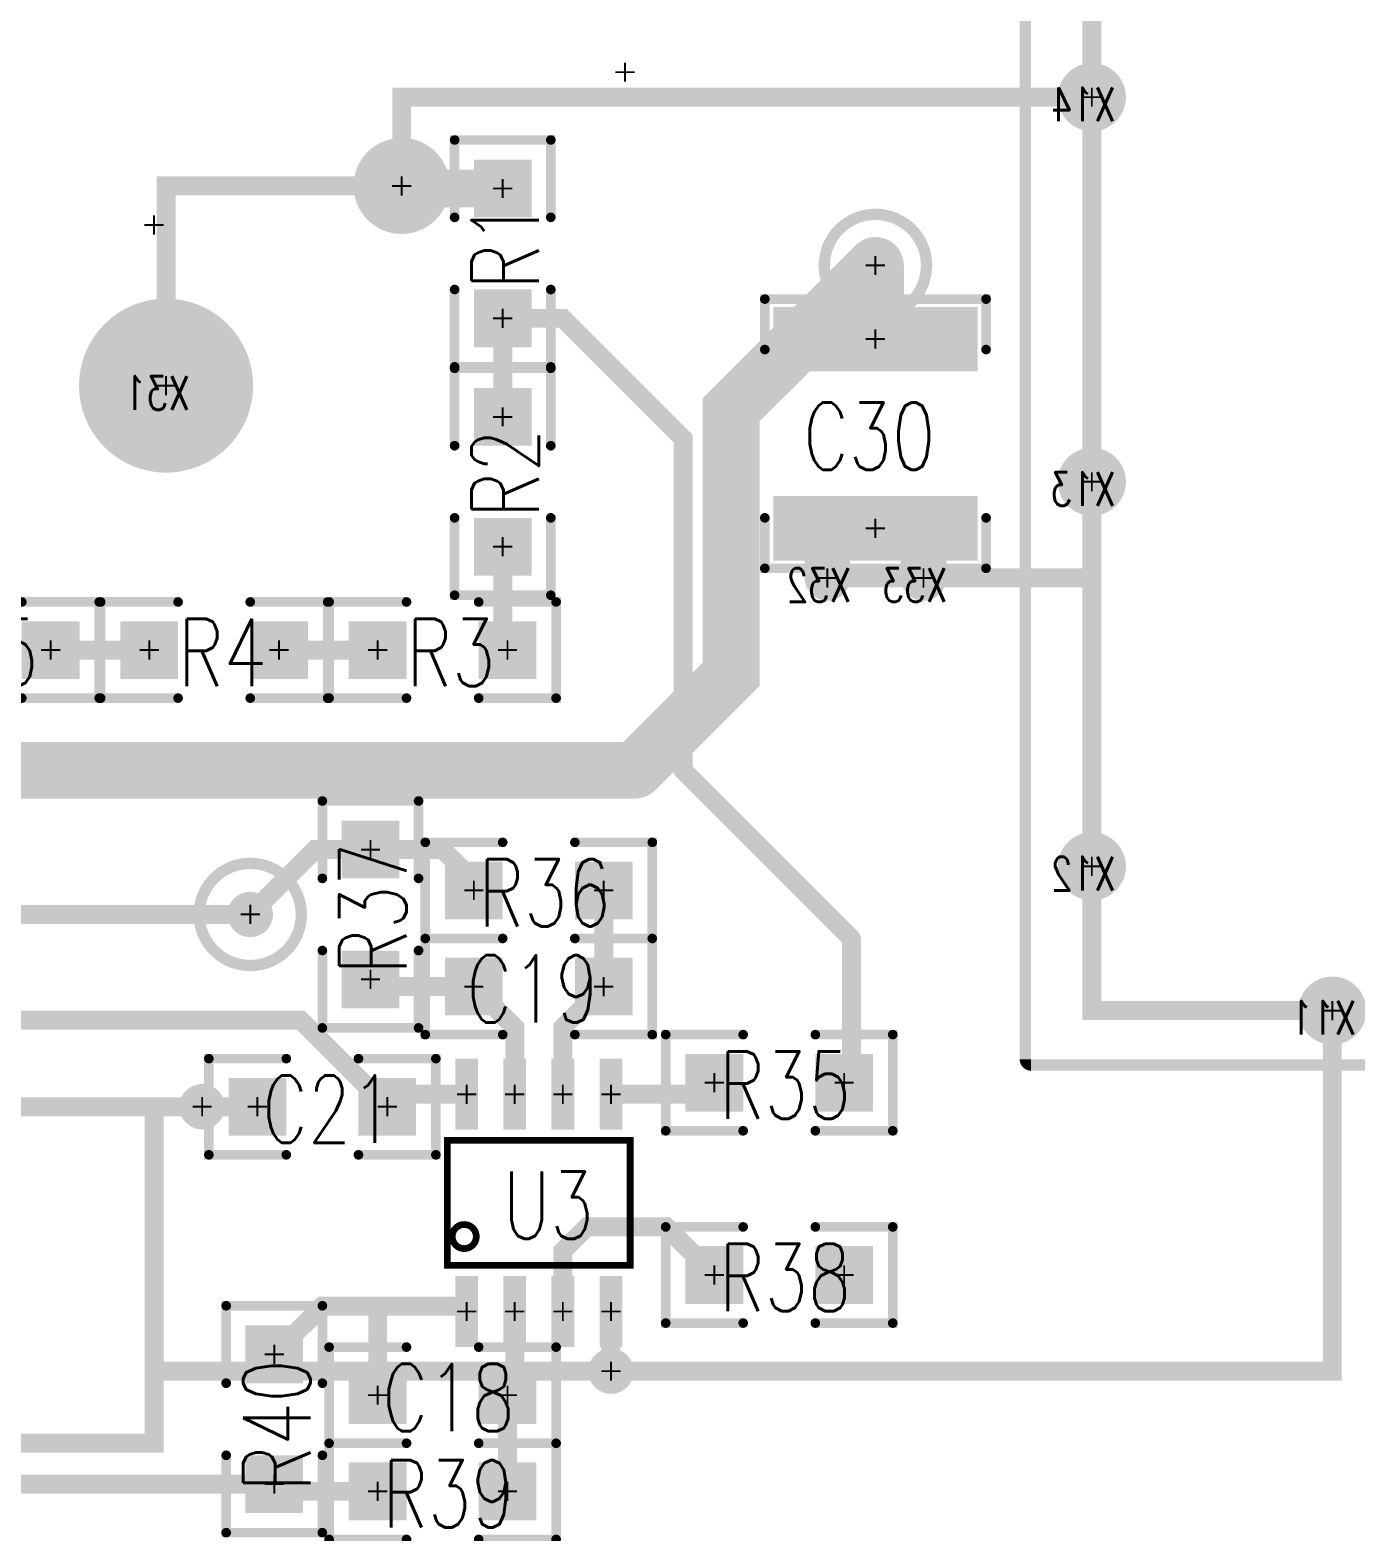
# Model space of a CAD drawing. Extents: x -105 to 180, y -98 to 99.
# Drawn here: x -3.27 to 31.74, y -55.68 to -16.01 of the extents above; entities that cross this region are included whole.
import ezdxf

# ---------------------------------------------------------------- set-up
doc = ezdxf.new("R2010")
doc.units = 0
for name, pattern in [('SIG_10', [2, 1, 1]), ('SIG_11', [2, 1, 1]), ('SIG_12', [2, 1, 1]), ('SIG_13', [2, 1, 1]), ('SIG_19', [2, 1, 1]), ('SIG_20', [2, 1, 1]), ('SIG_35', [2, 1, 1]), ('SIG_36', [2, 1, 1]), ('SIG_37', [2, 1, 1]), ('SIG_38', [2, 1, 1]), ('SIG_59', [2, 1, 1]), ('SIG_61', [2, 1, 1]), ('SIG_7', [2, 1, 1]), ('SIG_9', [2, 1, 1])]:
    doc.linetypes.add(name, pattern=pattern)
for name, color, linetype in [('DRIL_NPLTE_THRU_01', 16, 'CONTINUOUS'), ('DRIL_NPLTE_THRU_02', 176, 'CONTINUOUS'), ('DRIL_NPLTE_THRU_04', 56, 'CONTINUOUS'), ('DRIL_PLTE_THRU_01', 16, 'CONTINUOUS'), ('DRIL_PLTE_THRU_02', 176, 'CONTINUOUS'), ('DRIL_PLTE_THRU_04', 56, 'CONTINUOUS'), ('DRIL_SYMBOL', 5, 'CONTINUOUS'), ('PADS_BOT', 2, 'CONTINUOUS'), ('PADS_INNER', 1, 'CONTINUOUS'), ('PADS_TOP', 1, 'CONTINUOUS'), ('PART_NAME_01', 2, 'CONTINUOUS'), ('PART_NAME_04', 4, 'CONTINUOUS'), ('PART_TOP_2DLINE_00', 254, 'CONTINUOUS'), ('PART_TOP_2DLINE_01', 254, 'CONTINUOUS'), ('POUR_OUTLINE_01', 1, 'CONTINUOUS'), ('POUR_VIATHERM_01', 1, 'CONTINUOUS'), ('POUR_VIATHERM_04', 2, 'CONTINUOUS'), ('POUR_VOID_04', 2, 'CONTINUOUS'), ('TRACE_01', 1, 'CONTINUOUS'), ('TRACE_02', 5, 'CONTINUOUS'), ('TRACE_04', 2, 'CONTINUOUS'), ('VIAPTS', 1, 'CONTINUOUS')]:
    doc.layers.add(name, color=color, linetype=linetype)
doc.styles.add('W0$127', font='simplex', dxfattribs={"width": 0.75})
doc.styles.add('W0$254', font='simplex', dxfattribs={"width": 0.75})

# ---------------------------------------------------------------- blocks, each defined once
blk = doc.blocks.new('POUR_OUTLINE_51')
at = {"layer": 'POUR_OUTLINE_01', "const_width": 0.3}
blk.add_lwpolyline([(-442.11, -452.1375), (-442.11, -383.205, 0.4142136), (-442.26, -383.055), (-479.76, -383.055, 0.4142136), (-479.91, -383.205), (-479.91, -452.1375, 0.4142136), (-479.76, -452.2875), (-442.26, -452.2875, 0.4142136)], format="xyb", close=True, dxfattribs=at)
blk = doc.blocks.new('POUR_VIATHERM_52')
at = {"layer": 'POUR_VIATHERM_01'}
for points in [[(-478.155, -426.12), (-478.155, -426.12)], [(-478.755, -426.72), (-478.755, -426.72)], [(-477.555, -426.72), (-477.555, -426.72)], [(-478.155, -427.32), (-478.155, -427.32)]]:
    blk.add_lwpolyline(points, dxfattribs=at)
blk = doc.blocks.new('POUR_VIATHERM_53')
at = {"layer": 'POUR_VIATHERM_01'}
for points in [[(-471.805, -450.25), (-471.805, -450.25)], [(-472.405, -450.85), (-472.405, -450.85)], [(-471.205, -450.85), (-471.205, -450.85)], [(-471.805, -451.45), (-471.805, -451.45)]]:
    blk.add_lwpolyline(points, dxfattribs=at)
blk = doc.blocks.new('POUR_VIATHERM_54')
at = {"layer": 'POUR_VIATHERM_01'}
for points in [[(-478.155, -436.28), (-478.155, -436.28)], [(-478.755, -436.88), (-478.755, -436.88)], [(-477.555, -436.88), (-477.555, -436.88)], [(-478.155, -437.48), (-478.155, -437.48)]]:
    blk.add_lwpolyline(points, dxfattribs=at)
blk = doc.blocks.new('POUR_VIATHERM_56')
at = {"layer": 'POUR_VIATHERM_01'}
for points in [[(-478.155, -446.44), (-478.155, -446.44)], [(-478.755, -447.04), (-478.755, -447.04)], [(-477.555, -447.04), (-477.555, -447.04)], [(-478.155, -447.64), (-478.155, -447.64)]]:
    blk.add_lwpolyline(points, dxfattribs=at)
blk = doc.blocks.new('POUR_HEADER_0')
for name in ['POUR_OUTLINE_51', 'POUR_VIATHERM_52', 'POUR_VIATHERM_54', 'POUR_VIATHERM_56', 'POUR_VIATHERM_53']:
    blk.add_blockref(name, (478.155, 383.54))
blk = doc.blocks.new('POUR_VOID_23')
at = {"layer": 'POUR_VOID_04', "const_width": 0.3}
blk.add_lwpolyline([(-501.73, -448.31, 1), (-499.03, -448.31, 1)], format="xyb", close=True, dxfattribs=at)
blk = doc.blocks.new('POUR_VOID_4')
at = {"layer": 'POUR_VOID_04', "const_width": 0.3}
blk.add_lwpolyline([(-485.22, -431.165, 1), (-482.52, -431.165, 1)], format="xyb", close=True, dxfattribs=at)
blk = doc.blocks.new('POUR_OUTLINE_2')
for name in ['POUR_VOID_4', 'POUR_VOID_23']:
    blk.add_blockref(name, (0, 0))
blk = doc.blocks.new('POUR_VIATHERM_28')
at = {"layer": 'POUR_VIATHERM_04'}
for points in [[(-478.155, -426.12), (-478.155, -426.12)], [(-478.755, -426.72), (-478.755, -426.72)], [(-477.555, -426.72), (-477.555, -426.72)], [(-478.155, -427.32), (-478.155, -427.32)]]:
    blk.add_lwpolyline(points, dxfattribs=at)
blk = doc.blocks.new('POUR_VIATHERM_29')
at = {"layer": 'POUR_VIATHERM_04'}
for points in [[(-501.65, -452.79), (-501.65, -452.79)], [(-502.25, -453.39), (-502.25, -453.39)], [(-501.05, -453.39), (-501.05, -453.39)], [(-501.65, -453.99), (-501.65, -453.99)]]:
    blk.add_lwpolyline(points, dxfattribs=at)
blk = doc.blocks.new('POUR_VIATHERM_30')
at = {"layer": 'POUR_VIATHERM_04'}
for points in [[(-490.855, -459.775), (-490.855, -459.775)], [(-491.455, -460.375), (-491.455, -460.375)], [(-490.255, -460.375), (-490.255, -460.375)], [(-490.855, -460.975), (-490.855, -460.975)]]:
    blk.add_lwpolyline(points, dxfattribs=at)
blk = doc.blocks.new('POUR_VIATHERM_47')
at = {"layer": 'POUR_VIATHERM_04'}
for points in [[(-471.805, -450.25), (-471.805, -450.25)], [(-472.405, -450.85), (-472.405, -450.85)], [(-471.205, -450.85), (-471.205, -450.85)], [(-471.805, -451.45), (-471.805, -451.45)]]:
    blk.add_lwpolyline(points, dxfattribs=at)
blk = doc.blocks.new('POUR_VIATHERM_48')
at = {"layer": 'POUR_VIATHERM_04'}
for points in [[(-478.155, -436.28), (-478.155, -436.28)], [(-478.755, -436.88), (-478.755, -436.88)], [(-477.555, -436.88), (-477.555, -436.88)], [(-478.155, -437.48), (-478.155, -437.48)]]:
    blk.add_lwpolyline(points, dxfattribs=at)
blk = doc.blocks.new('POUR_VIATHERM_50')
at = {"layer": 'POUR_VIATHERM_04'}
for points in [[(-478.155, -446.44), (-478.155, -446.44)], [(-478.755, -447.04), (-478.755, -447.04)], [(-477.555, -447.04), (-477.555, -447.04)], [(-478.155, -447.64), (-478.155, -447.64)]]:
    blk.add_lwpolyline(points, dxfattribs=at)
blk = doc.blocks.new('POUR_HEADER_1')
for name in ['POUR_OUTLINE_2', 'POUR_VIATHERM_28', 'POUR_VIATHERM_48', 'POUR_VIATHERM_50', 'POUR_VIATHERM_47', 'POUR_VIATHERM_29', 'POUR_VIATHERM_30']:
    blk.add_blockref(name, (541.02, 343.535))
blk = doc.blocks.new('SMOOTH_0$254')
at = {"const_width": 0.127}
blk.add_lwpolyline([(-0.0635, 0, 1), (0.0635, 0, 1)], format="xyb", close=True, dxfattribs=at)
blk = doc.blocks.new('PART_BODY_TOP_1')
at = {"layer": 'PART_TOP_2DLINE_00', "const_width": 0.254}
for points in [[(-0.9525, 1.27), (-2.9972, 1.27), (-2.9972, -1.27), (-0.9525, -1.27)], [(0.9525, 1.27), (2.9972, 1.27), (2.9972, -1.27), (0.9525, -1.27)]]:
    blk.add_lwpolyline(points, dxfattribs=at)
at = {"layer": 'PART_TOP_2DLINE_00'}
for p in [(-2.9972, 1.27), (-0.9525, 1.27), (0.9525, 1.27), (2.9972, 1.27), (-2.9972, -1.27), (-0.9525, -1.27), (0.9525, -1.27), (2.9972, -1.27)]:
    blk.add_blockref('SMOOTH_0$254', p, dxfattribs=at)
blk = doc.blocks.new('DRIL_SYMBOL_0')
at = {"layer": 'DRIL_SYMBOL', "const_width": 0.0508}
for points in [[(-0.254, 0), (0.254, 0)], [(0, -0.254), (0, 0.254)]]:
    blk.add_lwpolyline(points, dxfattribs=at)
blk = doc.blocks.new('DRIL_HOLE_0')
blk.add_lwpolyline([(0, 0, 1), (0, 0, 1)], format="xyb", close=True)
blk.add_blockref('DRIL_SYMBOL_0', (0, 0))
blk = doc.blocks.new('PAD_0')
blk.add_lwpolyline([(0, 0, 1), (0, 0, 1)], format="xyb", close=True)
blk = doc.blocks.new('PAD_1')
at = {"const_width": 1.524}
blk.add_lwpolyline([(-0.762, 0), (0.762, 0)], dxfattribs=at)
blk = doc.blocks.new('STK_TOP_5')
at = {"layer": 'DRIL_PLTE_THRU_01'}
blk.add_blockref('DRIL_HOLE_0', (0, 0), dxfattribs=at)
at = {"layer": 'DRIL_PLTE_THRU_02'}
blk.add_blockref('DRIL_HOLE_0', (0, 0), dxfattribs=at)
at = {"layer": 'DRIL_PLTE_THRU_04'}
blk.add_blockref('DRIL_HOLE_0', (0, 0), dxfattribs=at)
at = {"layer": 'PADS_BOT'}
blk.add_blockref('PAD_0', (0, 0), dxfattribs=at)
at = {"layer": 'PADS_INNER'}
blk.add_blockref('PAD_0', (0, 0), dxfattribs=at)
at = {"layer": 'PADS_TOP'}
blk.add_blockref('PAD_1', (0, 0), dxfattribs=at)
blk = doc.blocks.new('SYM_TOP_2')
for name, p in [('PART_BODY_TOP_1', (0, 0)), ('STK_TOP_5', (-1.7145, 0)), ('STK_TOP_5', (1.7145, 0))]:
    blk.add_blockref(name, p)
blk = doc.blocks.new('PART_TOP_0')
blk.add_blockref('SYM_TOP_2', (0, 0))
at = {"layer": 'PART_NAME_01', "style": 'W0$254', "width": 0.75}
blk.add_text('R1', height=1.778, dxfattribs=at).set_placement((-0.9525, -0.9525))
blk = doc.blocks.new('SMOOTH_0$1778')
at = {"const_width": 0.0889}
blk.add_lwpolyline([(-0.04445, 0, 1), (0.04445, 0, 1)], format="xyb", close=True, dxfattribs=at)
blk = doc.blocks.new('PART_BODY_TOP_3')
at = {"layer": 'PART_TOP_2DLINE_00', "const_width": 0.178}
blk.add_lwpolyline([(-2.413, -1.651), (2.413, -1.651), (2.413, 1.651), (-2.413, 1.651)], close=True, dxfattribs=at)
at = {"layer": 'PART_TOP_2DLINE_01', "const_width": 0.178}
blk.add_lwpolyline([(-2.286, -0.889, 1), (-1.651, -0.889, 1)], format="xyb", close=True, dxfattribs=at)
at = {"layer": 'PART_TOP_2DLINE_00'}
for p in [(-2.413, 1.651), (2.413, 1.651), (-2.413, -1.651), (2.413, -1.651)]:
    blk.add_blockref('SMOOTH_0$1778', p, dxfattribs=at)
blk = doc.blocks.new('PAD_2')
at = {"const_width": 0.6}
blk.add_lwpolyline([(-0.94, 0), (0.94, 0)], dxfattribs=at)
blk = doc.blocks.new('STK_TOP_46')
at = {"layer": 'DRIL_PLTE_THRU_01'}
blk.add_blockref('DRIL_HOLE_0', (0, 0), dxfattribs=at)
at = {"layer": 'DRIL_PLTE_THRU_02'}
blk.add_blockref('DRIL_HOLE_0', (0, 0), dxfattribs=at)
at = {"layer": 'DRIL_PLTE_THRU_04'}
blk.add_blockref('DRIL_HOLE_0', (0, 0), dxfattribs=at)
at = {"layer": 'PADS_BOT'}
blk.add_blockref('PAD_0', (0, 0), dxfattribs=at)
at = {"layer": 'PADS_INNER'}
blk.add_blockref('PAD_0', (0, 0), dxfattribs=at)
at = {"layer": 'PADS_TOP', "rotation": 90}
blk.add_blockref('PAD_2', (0, 0), dxfattribs=at)
blk = doc.blocks.new('SYM_TOP_4')
for name, p in [('STK_TOP_46', (-1.905, 2.8702)), ('STK_TOP_46', (-0.635, 2.8702)), ('STK_TOP_46', (0.635, 2.8702)), ('STK_TOP_46', (1.905, 2.8702)), ('PART_BODY_TOP_3', (0, 0)), ('STK_TOP_46', (-1.905, -2.8702)), ('STK_TOP_46', (-0.635, -2.8702)), ('STK_TOP_46', (0.635, -2.8702)), ('STK_TOP_46', (1.905, -2.8702))]:
    blk.add_blockref(name, p)
blk = doc.blocks.new('PART_TOP_20')
blk.add_blockref('SYM_TOP_4', (0, 0))
at = {"layer": 'PART_NAME_01', "style": 'W0$254', "width": 0.75}
blk.add_text('U3', height=1.778, dxfattribs=at).set_placement((-0.9525, -0.9525))
blk = doc.blocks.new('PART_TOP_23')
blk.add_blockref('SYM_TOP_2', (0, 0))
at = {"layer": 'PART_NAME_01', "style": 'W0$254', "width": 0.75}
blk.add_text('R38', height=1.778, dxfattribs=at).set_placement((-1.5875, -0.9525))
blk = doc.blocks.new('PART_TOP_24')
blk.add_blockref('SYM_TOP_2', (0, 0))
at = {"layer": 'PART_NAME_01', "style": 'W0$254', "width": 0.75}
blk.add_text('R35', height=1.778, dxfattribs=at).set_placement((-1.5875, -0.9525))
blk = doc.blocks.new('PART_TOP_32')
blk.add_blockref('SYM_TOP_2', (0, 0))
at = {"layer": 'PART_NAME_01', "style": 'W0$254', "width": 0.75}
blk.add_text('C21', height=1.778, rotation=180, dxfattribs=at).set_placement((1.5875, 0.9525))
blk = doc.blocks.new('PART_TOP_33')
blk.add_blockref('SYM_TOP_2', (0, 0))
at = {"layer": 'PART_NAME_01', "style": 'W0$254', "width": 0.75}
blk.add_text('R2', height=1.778, dxfattribs=at).set_placement((-0.9525, -0.9525))
blk = doc.blocks.new('PART_TOP_41')
blk.add_blockref('SYM_TOP_2', (0, 0))
at = {"layer": 'PART_NAME_01', "style": 'W0$254', "width": 0.75}
blk.add_text('R5', height=1.778, dxfattribs=at).set_placement((-0.9525, -0.9525))
blk = doc.blocks.new('PART_TOP_60')
blk.add_blockref('SYM_TOP_2', (0, 0))
at = {"layer": 'PART_NAME_01', "style": 'W0$254', "width": 0.75}
blk.add_text('C18', height=1.778, dxfattribs=at).set_placement((-1.5875, -0.9525))
blk = doc.blocks.new('PART_TOP_61')
blk.add_blockref('SYM_TOP_2', (0, 0))
at = {"layer": 'PART_NAME_01', "style": 'W0$254', "width": 0.75}
blk.add_text('C19', height=1.778, dxfattribs=at).set_placement((-1.905, -0.9525))
blk = doc.blocks.new('PART_TOP_62')
blk.add_blockref('SYM_TOP_2', (0, 0))
at = {"layer": 'PART_NAME_01', "style": 'W0$254', "width": 0.75}
blk.add_text('R36', height=1.778, dxfattribs=at).set_placement((-1.5875, -0.9525))
blk = doc.blocks.new('PART_TOP_63')
blk.add_blockref('SYM_TOP_2', (0, 0))
at = {"layer": 'PART_NAME_01', "style": 'W0$254', "width": 0.75}
blk.add_text('R37', height=1.778, rotation=180, dxfattribs=at).set_placement((1.587, 0.953))
blk = doc.blocks.new('PART_TOP_64')
blk.add_blockref('SYM_TOP_2', (0, 0))
at = {"layer": 'PART_NAME_01', "style": 'W0$254', "width": 0.75}
blk.add_text('R40', height=1.778, rotation=180, dxfattribs=at).set_placement((1.905, 0.953))
blk = doc.blocks.new('PART_TOP_65')
blk.add_blockref('SYM_TOP_2', (0, 0))
at = {"layer": 'PART_NAME_01', "style": 'W0$254', "width": 0.75}
blk.add_text('R39', height=1.778, rotation=180, dxfattribs=at).set_placement((1.5875, 0.9525))
blk = doc.blocks.new('PART_TOP_68')
blk.add_blockref('SYM_TOP_2', (0, 0))
at = {"layer": 'PART_NAME_01', "style": 'W0$254', "width": 0.75}
blk.add_text('R3', height=1.778, dxfattribs=at).set_placement((-0.9525, -0.9525))
blk = doc.blocks.new('PART_TOP_69')
blk.add_blockref('SYM_TOP_2', (0, 0))
at = {"layer": 'PART_NAME_01', "style": 'W0$254', "width": 0.75}
blk.add_text('R4', height=1.778, dxfattribs=at).set_placement((-0.9525, -0.9525))
blk = doc.blocks.new('STK_BOT_86')
at = {"layer": 'DRIL_NPLTE_THRU_01'}
blk.add_blockref('DRIL_HOLE_0', (0, 0), dxfattribs=at)
at = {"layer": 'DRIL_NPLTE_THRU_02'}
blk.add_blockref('DRIL_HOLE_0', (0, 0), dxfattribs=at)
at = {"layer": 'DRIL_NPLTE_THRU_04'}
blk.add_blockref('DRIL_HOLE_0', (0, 0), dxfattribs=at)
at = {"layer": 'PADS_BOT'}
blk.add_blockref('PAD_0', (0, 0), dxfattribs=at)
at = {"layer": 'PADS_INNER'}
blk.add_blockref('PAD_0', (0, 0), dxfattribs=at)
at = {"layer": 'PADS_TOP'}
blk.add_blockref('PAD_0', (0, 0), dxfattribs=at)
blk = doc.blocks.new('DRIL_SYMBOL_0$8')
at = {"layer": 'DRIL_SYMBOL', "const_width": 0.0508}
for points in [[(-0.254, 0), (0.254, 0)], [(0, -0.254), (0, 0.254)]]:
    blk.add_lwpolyline(points, dxfattribs=at)
blk = doc.blocks.new('DRIL_HOLE_0$8')
at = {"const_width": 0.4}
blk.add_lwpolyline([(-0.2, 0, 1), (0.2, 0, 1)], format="xyb", close=True, dxfattribs=at)
blk.add_blockref('DRIL_SYMBOL_0$8', (0, 0))
blk = doc.blocks.new('PAD_8')
at = {"const_width": 1.27}
blk.add_lwpolyline([(0, -0.635, 1), (0, 0.635, 1)], format="xyb", close=True, dxfattribs=at)
blk = doc.blocks.new('STK_BOT_89')
at = {"layer": 'DRIL_PLTE_THRU_01'}
blk.add_blockref('DRIL_HOLE_0$8', (0, 0), dxfattribs=at)
at = {"layer": 'DRIL_PLTE_THRU_02'}
blk.add_blockref('DRIL_HOLE_0$8', (0, 0), dxfattribs=at)
at = {"layer": 'DRIL_PLTE_THRU_04'}
blk.add_blockref('DRIL_HOLE_0$8', (0, 0), dxfattribs=at)
at = {"layer": 'PADS_BOT'}
blk.add_blockref('PAD_8', (0, 0), dxfattribs=at)
at = {"layer": 'PADS_INNER'}
blk.add_blockref('PAD_8', (0, 0), dxfattribs=at)
at = {"layer": 'PADS_TOP'}
blk.add_blockref('PAD_8', (0, 0), dxfattribs=at)
blk = doc.blocks.new('SYM_BOT_33')
for name, p in [('STK_BOT_86', (-12.43694, -17.11798)), ('STK_BOT_89', (-6.53849, -20.12339)), ('STK_BOT_86', (0, -21.15898))]:
    blk.add_blockref(name, p)
blk = doc.blocks.new('PART_BOT_70')
blk.add_blockref('SYM_BOT_33', (0, 0))
blk = doc.blocks.new('PAD_12')
at = {"const_width": 0.9}
blk.add_lwpolyline([(0, -0.45, 1), (0, 0.45, 1)], format="xyb", close=True, dxfattribs=at)
blk = doc.blocks.new('STK_BOT_110')
at = {"layer": 'DRIL_PLTE_THRU_01'}
blk.add_blockref('DRIL_HOLE_0$8', (0, 0), dxfattribs=at)
at = {"layer": 'DRIL_PLTE_THRU_02'}
blk.add_blockref('DRIL_HOLE_0$8', (0, 0), dxfattribs=at)
at = {"layer": 'DRIL_PLTE_THRU_04'}
blk.add_blockref('DRIL_HOLE_0$8', (0, 0), dxfattribs=at)
at = {"layer": 'PADS_BOT'}
blk.add_blockref('PAD_12', (0, 0), dxfattribs=at)
at = {"layer": 'PADS_INNER'}
blk.add_blockref('PAD_12', (0, 0), dxfattribs=at)
at = {"layer": 'PADS_TOP'}
blk.add_blockref('PAD_12', (0, 0), dxfattribs=at)
blk = doc.blocks.new('SYM_BOT_10')
blk.add_blockref('STK_BOT_110', (0, 0))
blk = doc.blocks.new('PART_BOT_75')
blk.add_blockref('SYM_BOT_10', (0, 0))
at = {"layer": 'PART_NAME_04', "style": 'W0$127', "width": 0.75}
blk.add_text('X11', height=0.889, dxfattribs=at).set_placement((-0.635, -0.635))
blk = doc.blocks.new('PART_BOT_77')
blk.add_blockref('SYM_BOT_10', (0, 0))
at = {"layer": 'PART_NAME_04', "style": 'W0$127', "width": 0.75}
blk.add_text('X12', height=0.889, dxfattribs=at).set_placement((-0.635, -0.635))
blk = doc.blocks.new('PART_BOT_86')
blk.add_blockref('SYM_BOT_10', (0, 0))
at = {"layer": 'PART_NAME_04', "style": 'W0$127', "width": 0.75}
blk.add_text('X13', height=0.889, dxfattribs=at).set_placement((-0.635, -0.635))
blk = doc.blocks.new('PART_BOT_87')
blk.add_blockref('SYM_BOT_10', (0, 0))
at = {"layer": 'PART_NAME_04', "style": 'W0$127', "width": 0.75}
blk.add_text('X14', height=0.889, dxfattribs=at).set_placement((-0.635, -0.635))
blk = doc.blocks.new('PART_BODY_TOP_22')
at = {"layer": 'PART_TOP_2DLINE_00', "const_width": 0.254}
for points in [[(-2.2225, 2.921), (-3.556, 2.921), (-3.556, -2.921), (-2.2225, -2.921)], [(2.2225, 2.921), (3.556, 2.921), (3.556, -2.921), (2.2225, -2.921)]]:
    blk.add_lwpolyline(points, dxfattribs=at)
at = {"layer": 'PART_TOP_2DLINE_00'}
for p in [(-3.556, 2.921), (-2.2225, 2.921), (2.2225, 2.921), (3.556, 2.921), (-3.556, -2.921), (-2.2225, -2.921), (2.2225, -2.921), (3.556, -2.921)]:
    blk.add_blockref('SMOOTH_0$254', p, dxfattribs=at)
blk = doc.blocks.new('PAD_13')
at = {"const_width": 1.7}
blk.add_lwpolyline([(-2.7, 0), (2.7, 0)], dxfattribs=at)
blk = doc.blocks.new('STK_TOP_122')
at = {"layer": 'DRIL_PLTE_THRU_01'}
blk.add_blockref('DRIL_HOLE_0', (0, 0), dxfattribs=at)
at = {"layer": 'DRIL_PLTE_THRU_02'}
blk.add_blockref('DRIL_HOLE_0', (0, 0), dxfattribs=at)
at = {"layer": 'DRIL_PLTE_THRU_04'}
blk.add_blockref('DRIL_HOLE_0', (0, 0), dxfattribs=at)
at = {"layer": 'PADS_BOT'}
blk.add_blockref('PAD_0', (0, 0), dxfattribs=at)
at = {"layer": 'PADS_INNER'}
blk.add_blockref('PAD_0', (0, 0), dxfattribs=at)
at = {"layer": 'PADS_TOP', "rotation": 90}
blk.add_blockref('PAD_13', (0, 0), dxfattribs=at)
blk = doc.blocks.new('SYM_TOP_16')
for name, p in [('STK_TOP_122', (-2.5, 0)), ('STK_TOP_122', (2.5, 0)), ('PART_BODY_TOP_22', (0, 0))]:
    blk.add_blockref(name, p)
blk = doc.blocks.new('PART_TOP_112')
blk.add_blockref('SYM_TOP_16', (0, 0))
at = {"layer": 'PART_NAME_01', "style": 'W0$254', "width": 0.75}
blk.add_text('C30', height=1.778, rotation=90, dxfattribs=at).set_placement((0.953, -1.905))
blk = doc.blocks.new('DRIL_SYMBOL_4')
at = {"layer": 'DRIL_SYMBOL', "const_width": 0.0508}
for points in [[(-0.254, 0), (0.254, 0)], [(0, -0.254), (0, 0.254)]]:
    blk.add_lwpolyline(points, dxfattribs=at)
blk = doc.blocks.new('DRIL_HOLE_4')
at = {"const_width": 2}
blk.add_lwpolyline([(-1, 0, 1), (1, 0, 1)], format="xyb", close=True, dxfattribs=at)
blk.add_blockref('DRIL_SYMBOL_4', (0, 0))
blk = doc.blocks.new('PAD_17')
at = {"const_width": 2.3}
blk.add_lwpolyline([(0, -1.15, 1), (0, 1.15, 1)], format="xyb", close=True, dxfattribs=at)
blk = doc.blocks.new('STK_BOT_153')
at = {"layer": 'DRIL_NPLTE_THRU_01'}
blk.add_blockref('DRIL_HOLE_4', (0, 0), dxfattribs=at)
at = {"layer": 'DRIL_NPLTE_THRU_02'}
blk.add_blockref('DRIL_HOLE_4', (0, 0), dxfattribs=at)
at = {"layer": 'DRIL_NPLTE_THRU_04'}
blk.add_blockref('DRIL_HOLE_4', (0, 0), dxfattribs=at)
at = {"layer": 'PADS_BOT'}
blk.add_blockref('PAD_17', (0, 0), dxfattribs=at)
at = {"layer": 'PADS_INNER'}
blk.add_blockref('PAD_0', (0, 0), dxfattribs=at)
at = {"layer": 'PADS_TOP'}
blk.add_blockref('PAD_0', (0, 0), dxfattribs=at)
blk = doc.blocks.new('SYM_BOT_31')
blk.add_blockref('STK_BOT_153', (0, 0))
blk = doc.blocks.new('PART_BOT_123')
blk.add_blockref('SYM_BOT_31', (0, 0))
at = {"layer": 'PART_NAME_04', "style": 'W0$127', "width": 0.75}
blk.add_text('X31', height=0.889, dxfattribs=at).set_placement((-0.635, -0.635))
blk = doc.blocks.new('DRIL_SYMBOL_0$6')
at = {"layer": 'DRIL_SYMBOL', "const_width": 0.0508}
for points in [[(-0.254, 0), (0.254, 0)], [(0, -0.254), (0, 0.254)]]:
    blk.add_lwpolyline(points, dxfattribs=at)
blk = doc.blocks.new('DRIL_HOLE_0$6')
at = {"const_width": 0.3}
blk.add_lwpolyline([(-0.15, 0, 1), (0.15, 0, 1)], format="xyb", close=True, dxfattribs=at)
blk.add_blockref('DRIL_SYMBOL_0$6', (0, 0))
blk = doc.blocks.new('PAD_19')
at = {"const_width": 0.6}
blk.add_lwpolyline([(0, -0.3, 1), (0, 0.3, 1)], format="xyb", close=True, dxfattribs=at)
blk = doc.blocks.new('STK_BOT_151')
at = {"layer": 'DRIL_PLTE_THRU_01'}
blk.add_blockref('DRIL_HOLE_0$6', (0, 0), dxfattribs=at)
at = {"layer": 'DRIL_PLTE_THRU_02'}
blk.add_blockref('DRIL_HOLE_0$6', (0, 0), dxfattribs=at)
at = {"layer": 'DRIL_PLTE_THRU_04'}
blk.add_blockref('DRIL_HOLE_0$6', (0, 0), dxfattribs=at)
at = {"layer": 'PADS_BOT'}
blk.add_blockref('PAD_19', (0, 0), dxfattribs=at)
at = {"layer": 'PADS_INNER'}
blk.add_blockref('PAD_19', (0, 0), dxfattribs=at)
at = {"layer": 'PADS_TOP'}
blk.add_blockref('PAD_19', (0, 0), dxfattribs=at)
blk = doc.blocks.new('SYM_BOT_23')
blk.add_blockref('STK_BOT_151', (0, 0))
blk = doc.blocks.new('PART_BOT_124')
blk.add_blockref('SYM_BOT_23', (0, 0))
at = {"layer": 'PART_NAME_04', "style": 'W0$127', "width": 0.75}
blk.add_text('X32', height=0.889, dxfattribs=at).set_placement((-0.635, -0.635))
blk = doc.blocks.new('SYM_BOT_24')
blk.add_blockref('STK_BOT_151', (0, 0))
blk = doc.blocks.new('PART_BOT_125')
blk.add_blockref('SYM_BOT_24', (0, 0))
at = {"layer": 'PART_NAME_04', "style": 'W0$127', "width": 0.75}
blk.add_text('X33', height=0.889, dxfattribs=at).set_placement((-0.635, -0.635))
blk = doc.blocks.new('SMOOTH_0$5')
at = {"const_width": 0.25}
blk.add_lwpolyline([(-0.125, 0, 1), (0.125, 0, 1)], format="xyb", close=True, dxfattribs=at)
blk = doc.blocks.new('SMOOTH_1$5')
at = {"const_width": 0.75}
blk.add_lwpolyline([(-0.375, 0, 1), (0.375, 0, 1)], format="xyb", close=True, dxfattribs=at)
blk = doc.blocks.new('SMOOTH_1')
at = {"const_width": 0.5}
blk.add_lwpolyline([(-0.25, 0, 1), (0.25, 0, 1)], format="xyb", close=True, dxfattribs=at)
blk = doc.blocks.new('SMOOTH_1$2')
at = {"const_width": 0.6}
blk.add_lwpolyline([(-0.3, 0, 1), (0.3, 0, 1)], format="xyb", close=True, dxfattribs=at)
blk = doc.blocks.new('STK_TOP_22')
at = {"layer": 'DRIL_PLTE_THRU_01'}
blk.add_blockref('DRIL_HOLE_0$6', (0, 0), dxfattribs=at)
at = {"layer": 'DRIL_PLTE_THRU_02'}
blk.add_blockref('DRIL_HOLE_0$6', (0, 0), dxfattribs=at)
at = {"layer": 'DRIL_PLTE_THRU_04'}
blk.add_blockref('DRIL_HOLE_0$6', (0, 0), dxfattribs=at)
at = {"layer": 'PADS_BOT'}
blk.add_blockref('PAD_19', (0, 0), dxfattribs=at)
at = {"layer": 'PADS_INNER'}
blk.add_blockref('PAD_19', (0, 0), dxfattribs=at)
at = {"layer": 'PADS_TOP'}
blk.add_blockref('PAD_19', (0, 0), dxfattribs=at)
blk = doc.blocks.new('SYM_TOP_1')
blk.add_blockref('STK_TOP_22', (0, 0))

msp = doc.modelspace()

# ---------------------------------------------------------------- linework, layer by layer
at = {"layer": 'TRACE_01', "linetype": 'SIG_61'}
for points, const_width in [([(6.53849, -20.12339), (6.6081, -20.193), (9.2075, -20.193)], 1), ([(17.78, -30.48), (17.78, -29.21), (20.32, -29.21)], 1.2), ([(19.05, -29.17), (20.32, -29.17), (20.32, -29.21)], 1), ([(20.32, -29.21), (20.32, -30.48)], 1.2), ([(1.27, -44.45), (2.7305, -44.45)], 0.5), ([(12.065, -51.435), (12.065, -49.8602)], 0.5)]:
    msp.add_lwpolyline(points, dxfattribs=dict(at, const_width=const_width))
at = {"layer": 'TRACE_01', "linetype": 'SIG_59'}
for points, const_width in [([(19.05, -24.17), (19.05, -22.225)], 1.5), ([(-21.7805, -34.29), (-17.78, -34.29), (-9.906, -42.164), (3.8735, -42.164), (6.1595, -44.45)], 0.5), ([(6.1595, -44.45), (6.4897, -44.1198), (8.255, -44.1198)], 0.5)]:
    msp.add_lwpolyline(points, dxfattribs=dict(at, const_width=const_width))
at = {"layer": 'TRACE_01', "linetype": 'SIG_19', "const_width": 0.5}
for points in [[(9.2075, -23.622), (10.795, -23.622), (13.97, -26.797), (13.97, -35.56), (18.415, -40.005)], [(9.2075, -26.2255), (9.2075, -23.622)], [(18.2245, -43.815), (18.415, -43.6245), (18.415, -40.005)]]:
    msp.add_lwpolyline(points, dxfattribs=at)
at = {"layer": 'TRACE_01', "linetype": 'SIG_20', "const_width": 0.5}
msp.add_lwpolyline([(9.2075, -29.6545), (9.2075, -32.258), (9.3345, -32.385)], dxfattribs=at)
at = {"layer": 'TRACE_01', "linetype": 'SIG_38', "const_width": 0.5}
msp.add_lwpolyline([(-2.7305, -32.385), (-0.127, -32.385)], dxfattribs=at)
at = {"layer": 'TRACE_01', "linetype": 'SIG_37', "const_width": 0.5}
msp.add_lwpolyline([(3.302, -32.385), (5.9055, -32.385)], dxfattribs=at)
at = {"layer": 'TRACE_01', "linetype": 'SIG_36', "const_width": 0.5}
for points in [[(2.54, -39.37), (4.2545, -37.6555), (5.715, -37.6555)], [(5.715, -37.6555), (7.62, -37.6555), (8.35025, -38.38575), (8.35025, -38.63975), (8.4455, -38.735)]]:
    msp.add_lwpolyline(points, dxfattribs=at)
at = {"layer": 'TRACE_01', "linetype": 'SIG_13', "const_width": 0.5}
for points in [[(11.8745, -41.275), (11.8745, -38.735)], [(10.795, -44.1198), (10.795, -42.3545), (11.8745, -41.275)]]:
    msp.add_lwpolyline(points, dxfattribs=at)
at = {"layer": 'TRACE_01', "linetype": 'SIG_11', "const_width": 0.5}
for points in [[(5.715, -41.0845), (5.9055, -41.275), (8.4455, -41.275)], [(8.4455, -41.275), (9.525, -42.3545), (9.525, -44.1198)]]:
    msp.add_lwpolyline(points, dxfattribs=at)
at = {"layer": 'TRACE_01', "linetype": 'SIG_35', "const_width": 0.5}
for points in [[(-45.72, -43.18), (-45.62475, -43.27525), (-40.54475, -43.27525), (-29.4005, -54.4195), (3.175, -54.4195)], [(3.175, -54.4195), (3.3655, -54.61), (5.9055, -54.61)]]:
    msp.add_lwpolyline(points, dxfattribs=at)
at = {"layer": 'TRACE_01', "linetype": 'SIG_12', "const_width": 0.5}
msp.add_lwpolyline([(12.065, -44.1198), (14.4907, -44.1198), (14.7955, -43.815)], dxfattribs=at)
at = {"layer": 'TRACE_01', "linetype": 'SIG_10', "const_width": 0.5}
msp.add_lwpolyline([(10.795, -49.8602), (10.795, -48.26), (11.43, -47.625), (13.5255, -47.625), (14.7955, -48.895)], dxfattribs=at)
at = {"layer": 'TRACE_01', "linetype": 'SIG_7', "const_width": 0.5}
for points in [[(3.175, -50.9905), (4.445, -49.7205), (5.9055, -49.7205)], [(5.9055, -49.7205), (8.1153, -49.7205), (8.255, -49.8602)], [(5.9055, -49.7205), (5.9055, -52.07)]]:
    msp.add_lwpolyline(points, dxfattribs=at)
at = {"layer": 'TRACE_01', "linetype": 'SIG_9', "const_width": 0.5}
for points in [[(9.3345, -52.07), (9.525, -51.8795), (9.525, -49.8602)], [(9.3345, -52.07), (9.3345, -54.61)]]:
    msp.add_lwpolyline(points, dxfattribs=at)
at = {"layer": 'TRACE_02', "linetype": 'SIG_59', "const_width": 1.5}
for points in [[(12.7, -35.56), (15.24, -33.02), (15.24, -26.035), (19.05, -22.225)], [(12.7, -35.56), (-12.7, -35.56), (-19.05, -29.21), (-21.9075, -29.21)]]:
    msp.add_lwpolyline(points, dxfattribs=at)
at = {"layer": 'TRACE_02', "linetype": 'SIG_36', "const_width": 0.5}
msp.add_lwpolyline([(2.54, -39.37), (-33.02, -39.37), (-39.37, -33.02), (-45.72, -33.02)], dxfattribs=at)
at = {"layer": 'TRACE_04', "linetype": 'SIG_61', "const_width": 0.5}
for points in [[(24.765, -17.78), (24.765, -7.62)], [(24.765, -17.78), (24.765, -7.62)], [(6.53849, -20.12339), (6.53849, -17.78), (24.765, -17.78)], [(24.765, -27.94), (24.765, -17.78)], [(24.765, -27.94), (24.765, -17.78)], [(0.3175, -25.4), (0.3175, -20.12339), (6.53849, -20.12339)], [(24.765, -38.1), (24.765, -27.94)], [(24.765, -30.48), (24.765, -27.94)], [(20.32, -30.48), (17.78, -30.48)], [(24.765, -30.48), (20.32, -30.48)], [(24.765, -38.1), (24.765, -30.48)], [(31.115, -41.91), (24.765, -41.91), (24.765, -38.1)], [(31.115, -41.91), (24.765, -41.91), (24.765, -38.1)], [(12.065, -51.435), (31.115, -51.435), (31.115, -41.91)], [(12.065, -51.435), (31.115, -51.435), (31.115, -41.91)], [(41.91, -41.91), (31.115, -41.91)], [(0, -44.45), (-19.05, -44.45)], [(0, -44.45), (1.27, -44.45)], [(12.065, -51.435), (0, -51.435), (0, -44.45)], [(-45.72, -53.34), (0, -53.34), (0, -51.435), (12.065, -51.435)]]:
    msp.add_lwpolyline(points, dxfattribs=at)

# ---------------------------------------------------------------- block references
at = {"linetype": 'SIG_61'}
for name, p in [('POUR_HEADER_1', (-38.1, 65.405)), ('POUR_HEADER_0', (24.765, 25.4))]:
    msp.add_blockref(name, p, dxfattribs=at)
at = {"xscale": -1}
for name, p in [('PART_BOT_70', (0, 0)), ('PART_BOT_87', (24.765, -17.78)), ('PART_BOT_123', (0.3175, -25.4)), ('PART_BOT_86', (24.765, -27.94)), ('PART_BOT_124', (17.78, -30.48)), ('PART_BOT_125', (20.32, -30.48)), ('PART_BOT_77', (24.765, -38.1)), ('PART_BOT_75', (31.115, -41.91))]:
    msp.add_blockref(name, p, dxfattribs=at)
for name, p, rotation in [('PART_TOP_0', (9.2075, -21.9075), 90), ('PART_TOP_112', (19.05, -26.67), 270), ('PART_TOP_33', (9.2075, -27.94), 90), ('PART_TOP_63', (5.715, -39.37), 270), ('PART_TOP_32', (4.445, -44.45), 180), ('PART_TOP_64', (3.175, -52.705), 270), ('PART_TOP_65', (7.62, -54.61), 180)]:
    msp.add_blockref(name, p, dxfattribs=dict(rotation=rotation))
for name, p in [('PART_TOP_41', (-4.445, -32.385)), ('PART_TOP_69', (1.5875, -32.385)), ('PART_TOP_68', (7.62, -32.385)), ('PART_TOP_62', (10.16, -38.735)), ('PART_TOP_61', (10.16, -41.275)), ('PART_TOP_24', (16.51, -43.815)), ('PART_TOP_20', (10.16, -46.99)), ('PART_TOP_23', (16.51, -48.895)), ('PART_TOP_60', (7.62, -52.07))]:
    msp.add_blockref(name, p)
at = {"layer": 'TRACE_01'}
for name, p in [('SMOOTH_1', (6.53849, -20.12339)), ('SMOOTH_1', (6.6081, -20.193)), ('SMOOTH_1', (9.2075, -20.193)), ('SMOOTH_1$5', (19.05, -22.225)), ('SMOOTH_0$5', (9.2075, -23.622)), ('SMOOTH_0$5', (9.2075, -23.622)), ('SMOOTH_0$5', (10.795, -23.622)), ('SMOOTH_1$5', (19.05, -24.17)), ('SMOOTH_0$5', (9.2075, -26.2255)), ('SMOOTH_0$5', (13.97, -26.797)), ('SMOOTH_1$2', (17.78, -29.21)), ('SMOOTH_1', (19.05, -29.17)), ('SMOOTH_1$2', (20.32, -29.21)), ('SMOOTH_1$2', (20.32, -29.21)), ('SMOOTH_1', (20.32, -29.17)), ('SMOOTH_1', (20.32, -29.21)), ('SMOOTH_0$5', (9.2075, -29.6545)), ('SMOOTH_1$2', (17.78, -30.48)), ('SMOOTH_1$2', (20.32, -30.48)), ('SMOOTH_0$5', (-2.7305, -32.385)), ('SMOOTH_0$5', (-0.127, -32.385)), ('SMOOTH_0$5', (3.302, -32.385)), ('SMOOTH_0$5', (5.9055, -32.385)), ('SMOOTH_0$5', (9.2075, -32.258)), ('SMOOTH_0$5', (9.3345, -32.385)), ('SMOOTH_0$5', (13.97, -35.56)), ('SMOOTH_0$5', (4.2545, -37.6555)), ('SMOOTH_0$5', (5.715, -37.6555)), ('SMOOTH_0$5', (5.715, -37.6555)), ('SMOOTH_0$5', (7.62, -37.6555)), ('SMOOTH_0$5', (8.35025, -38.38575)), ('SMOOTH_0$5', (8.35025, -38.63975)), ('SMOOTH_0$5', (8.4455, -38.735)), ('SMOOTH_0$5', (11.8745, -38.735)), ('SMOOTH_0$5', (2.54, -39.37)), ('SMOOTH_0$5', (18.415, -40.005)), ('SMOOTH_0$5', (18.415, -40.005)), ('SMOOTH_0$5', (5.715, -41.0845)), ('SMOOTH_0$5', (5.9055, -41.275)), ('SMOOTH_0$5', (8.4455, -41.275)), ('SMOOTH_0$5', (8.4455, -41.275)), ('SMOOTH_0$5', (11.8745, -41.275)), ('SMOOTH_0$5', (11.8745, -41.275)), ('SMOOTH_0$5', (3.8735, -42.164)), ('SMOOTH_0$5', (9.525, -42.3545)), ('SMOOTH_0$5', (10.795, -42.3545)), ('SMOOTH_0$5', (14.7955, -43.815)), ('SMOOTH_0$5', (18.2245, -43.815)), ('SMOOTH_0$5', (18.415, -43.6245)), ('SMOOTH_0$5', (6.4897, -44.1198)), ('SMOOTH_0$5', (8.255, -44.1198)), ('SMOOTH_0$5', (9.525, -44.1198)), ('SMOOTH_0$5', (10.795, -44.1198)), ('SMOOTH_0$5', (12.065, -44.1198)), ('SMOOTH_0$5', (14.4907, -44.1198)), ('SMOOTH_0$5', (1.27, -44.45)), ('SMOOTH_0$5', (2.7305, -44.45)), ('SMOOTH_0$5', (6.1595, -44.45)), ('SMOOTH_0$5', (6.1595, -44.45)), ('SMOOTH_0$5', (11.43, -47.625)), ('SMOOTH_0$5', (13.5255, -47.625)), ('SMOOTH_0$5', (10.795, -48.26)), ('SMOOTH_0$5', (14.7955, -48.895)), ('SMOOTH_0$5', (4.445, -49.7205)), ('SMOOTH_0$5', (5.9055, -49.7205)), ('SMOOTH_0$5', (5.9055, -49.7205)), ('SMOOTH_0$5', (5.9055, -49.7205)), ('SMOOTH_0$5', (8.1153, -49.7205)), ('SMOOTH_0$5', (8.255, -49.8602)), ('SMOOTH_0$5', (9.525, -49.8602)), ('SMOOTH_0$5', (10.795, -49.8602)), ('SMOOTH_0$5', (12.065, -49.8602)), ('SMOOTH_0$5', (3.175, -50.9905)), ('SMOOTH_0$5', (12.065, -51.435)), ('SMOOTH_0$5', (5.9055, -52.07)), ('SMOOTH_0$5', (9.3345, -52.07)), ('SMOOTH_0$5', (9.3345, -52.07)), ('SMOOTH_0$5', (9.525, -51.8795)), ('SMOOTH_0$5', (3.175, -54.4195)), ('SMOOTH_0$5', (3.175, -54.4195)), ('SMOOTH_0$5', (3.3655, -54.61)), ('SMOOTH_0$5', (5.9055, -54.61)), ('SMOOTH_0$5', (9.3345, -54.61))]:
    msp.add_blockref(name, p, dxfattribs=at)
at = {"layer": 'TRACE_02'}
for name, p in [('SMOOTH_1$5', (19.05, -22.225)), ('SMOOTH_1$5', (15.24, -26.035)), ('SMOOTH_1$5', (15.24, -33.02)), ('SMOOTH_1$5', (12.7, -35.56)), ('SMOOTH_1$5', (12.7, -35.56)), ('SMOOTH_0$5', (2.54, -39.37))]:
    msp.add_blockref(name, p, dxfattribs=at)
at = {"layer": 'TRACE_04'}
for p in [(6.53849, -17.78), (24.765, -17.78), (24.765, -17.78), (24.765, -17.78), (24.765, -17.78), (24.765, -17.78), (0.3175, -20.12339), (6.53849, -20.12339), (6.53849, -20.12339), (0.3175, -25.4), (24.765, -27.94), (24.765, -27.94), (24.765, -27.94), (24.765, -27.94), (17.78, -30.48), (20.32, -30.48), (20.32, -30.48), (24.765, -30.48), (24.765, -30.48), (24.765, -30.48), (24.765, -38.1), (24.765, -38.1), (24.765, -38.1), (24.765, -38.1), (24.765, -41.91), (24.765, -41.91), (31.115, -41.91), (31.115, -41.91), (31.115, -41.91), (31.115, -41.91), (31.115, -41.91), (0, -44.45), (0, -44.45), (0, -44.45), (1.27, -44.45), (0, -51.435), (0, -51.435), (12.065, -51.435), (12.065, -51.435), (12.065, -51.435), (12.065, -51.435), (31.115, -51.435), (31.115, -51.435), (0, -53.34)]:
    msp.add_blockref('SMOOTH_0$5', p, dxfattribs=at)
at = {"layer": 'VIAPTS', "linetype": 'SIG_61'}
for p in [(24.765, -17.78), (24.765, -27.94), (24.765, -38.1), (31.115, -41.91), (1.27, -44.45), (12.065, -51.435)]:
    msp.add_blockref('SYM_TOP_1', p, dxfattribs=at)
at = {"layer": 'VIAPTS', "linetype": 'SIG_59'}
msp.add_blockref('SYM_TOP_1', (19.05, -22.225), dxfattribs=at)
at = {"layer": 'VIAPTS', "linetype": 'SIG_36'}
msp.add_blockref('SYM_TOP_1', (2.54, -39.37), dxfattribs=at)

doc.saveas('drawing.dxf')
